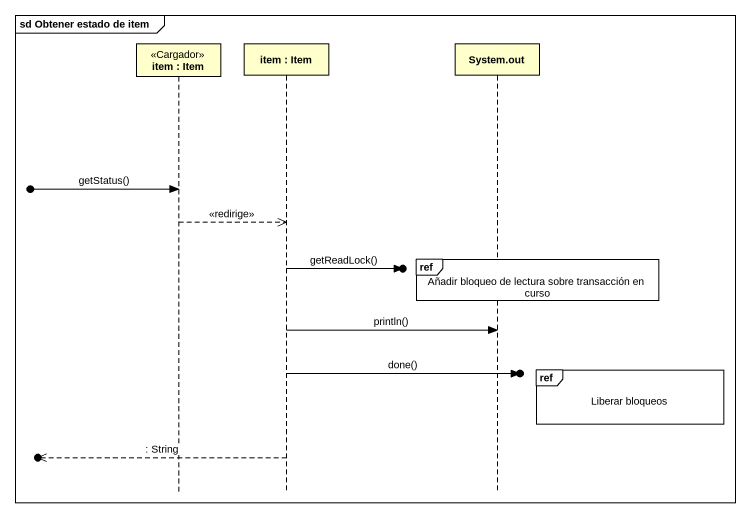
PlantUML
@startuml
mainframe sd Obtener estado de item
hide footbox
participant "item : Item" as item <<Cargador>>
participant "item : Item" as item_2
participant "System.out" as System_out

[o-> item : getStatus()
item -->> item_2 : <<redirige>>
ref over System_out : Añadir bloqueo de lectura sobre transacción en curso
item_2 ->o] : getReadLock()
item_2 -> System_out : println()
ref over System_out : Liberar bloqueos
item_2 ->o] : done()
[o<<-- item_2 : : String
@enduml
